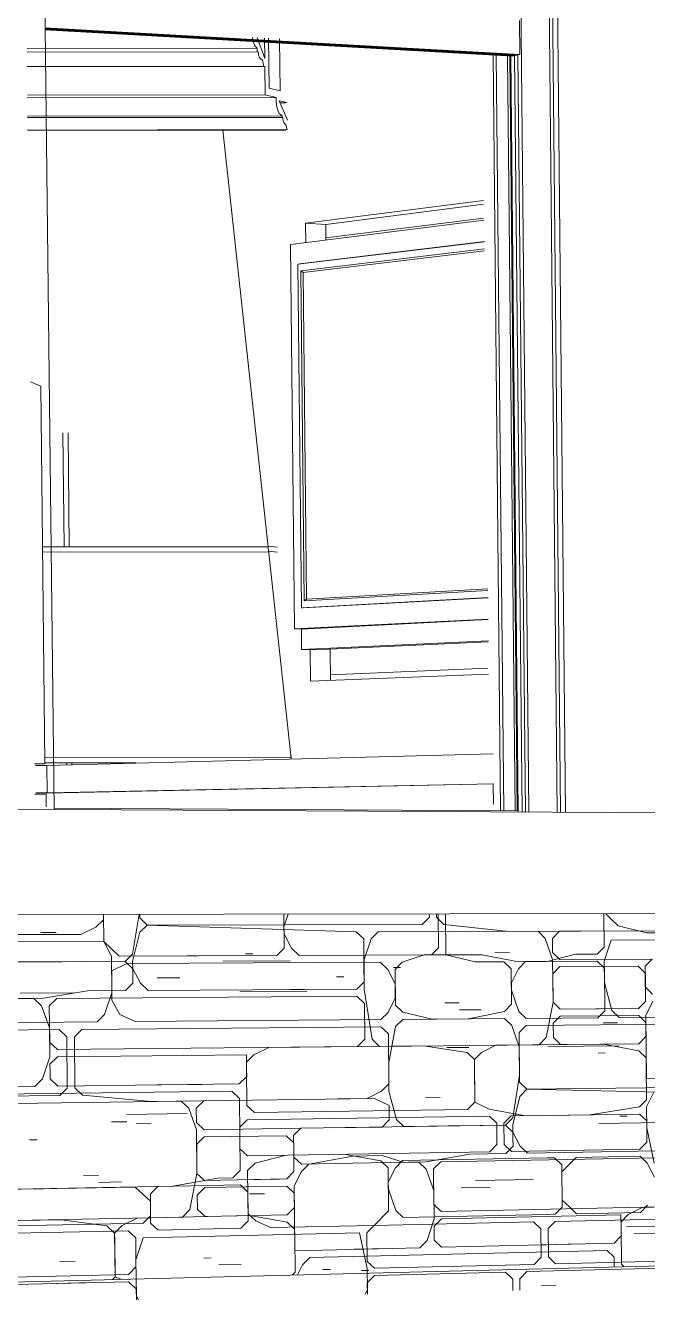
# Model space of a CAD drawing. Header units: inches. Extents: x 490.8 to 498.2, y -67.1 to -6.9.
# Drawn here: x 494.1849 to 494.2692, y -56.2379 to -56.0626 of the extents above; entities that cross this region are included whole.
import ezdxf

# ---------------------------------------------------------------- set-up
doc = ezdxf.new("R2010")
doc.units = ezdxf.units.IN
doc.header["$MEASUREMENT"] = 0
for name, color, linetype, lineweight in [('A-GLAZ', 151, 'Continuous', 13), ('A-PART', 2, 'Continuous', 9), ('A-WALL', 113, 'Continuous', 13), ('A-WALL-PATT', 111, 'Continuous', 13), ('I-FURN', 30, 'Continuous', 9), ('L-SITE-WALL', 31, 'Continuous', 13), ('Q-CASE', 31, 'Continuous', 9)]:
    doc.layers.add(name, color=color, linetype=linetype, lineweight=lineweight)

# ---------------------------------------------------------------- blocks, each defined once
blk = doc.blocks.new('FP_32-Back Patio1')
at = {"layer": 'A-WALL-PATT', "lineweight": 9}
for p, q in [((64.15597, -56.18318), (64.15601, -56.1869)), ((64.15597, -56.18318), (64.15598, -56.18393)), ((64.18046, -56.18315), (64.18051, -56.1878)), ((64.18105, -56.18315), (64.18048, -56.18487)), ((64.20147, -56.18773), (64.20143, -56.18312)), ((64.20242, -56.18312), (64.20247, -56.18869)), ((64.2239, -56.18309), (64.22395, -56.18765)), ((64.22414, -56.18309), (64.22488, -56.18381)), ((64.15496, -56.18492), (64.1529, -56.18592)), ((64.15496, -56.18492), (64.15598, -56.18393)), ((64.18048, -56.18487), (64.18049, -56.18585)), ((64.22488, -56.18381), (64.22585, -56.18477)), ((64.22971, -56.18571), (64.22585, -56.18477)), ((64.12351, -56.187), (64.15601, -56.1869)), ((64.1529, -56.18592), (64.1404, -56.18595)), ((64.15601, -56.1869), (64.1581, -56.18887)), ((64.15601, -56.1869), (64.15707, -56.18888)), ((64.18049, -56.18585), (64.18152, -56.1878)), ((64.2249, -56.18669), (64.22397, -56.18956)), ((64.2249, -56.18669), (64.2544, -56.18659)), ((64.23832, -56.18569), (64.22971, -56.18571)), ((64.18051, -56.1878), (64.17952, -56.18879)), ((64.18152, -56.1878), (64.18254, -56.18877)), ((64.20247, -56.18869), (64.19951, -56.1887)), ((64.2005, -56.1887), (64.20147, -56.18773)), ((64.20247, -56.18869), (64.2074, -56.18867)), ((64.20642, -56.18964), (64.20247, -56.18869)), ((64.2074, -56.18867), (64.2123, -56.18962)), ((64.21621, -56.1896), (64.22008, -56.18862)), ((64.22008, -56.18862), (64.22299, -56.18861)), ((64.22299, -56.18861), (64.22395, -56.18765)), ((64.15707, -56.18888), (64.15712, -56.19383)), ((64.15914, -56.18986), (64.15709, -56.19086)), ((64.1581, -56.18887), (64.17952, -56.18879)), ((64.15914, -56.18986), (64.19356, -56.1897)), ((64.17952, -56.18879), (64.16733, -56.18884)), ((64.18254, -56.18877), (64.2005, -56.1887)), ((64.19356, -56.1897), (64.19457, -56.19067)), ((64.19556, -56.19066), (64.19654, -56.18969)), ((64.19951, -56.1887), (64.19654, -56.18969)), ((64.19951, -56.1887), (64.2005, -56.1887)), ((64.21035, -56.18962), (64.20642, -56.18964)), ((64.21035, -56.18962), (64.21134, -56.19058)), ((64.2123, -56.18962), (64.21621, -56.1896)), ((64.21231, -56.19058), (64.21328, -56.18961)), ((64.223, -56.18957), (64.21328, -56.18961)), ((64.223, -56.18957), (64.22398, -56.19052)), ((64.22397, -56.18956), (64.22399, -56.19244)), ((64.15709, -56.19086), (64.15713, -56.19482)), ((64.16327, -56.19181), (64.16634, -56.1918)), ((64.18759, -56.19168), (64.18859, -56.19167)), ((64.19457, -56.19067), (64.19558, -56.19261)), ((64.19556, -56.19066), (64.19561, -56.19552)), ((64.21138, -56.1954), (64.21134, -56.19058)), ((64.21231, -56.19058), (64.21135, -56.19251)), ((64.22403, -56.19627), (64.22398, -56.19052)), ((64.14467, -56.19391), (64.15195, -56.19386)), ((64.15712, -56.19383), (64.15612, -56.1968)), ((64.17451, -56.19371), (64.1836, -56.19366)), ((64.19558, -56.19261), (64.1956, -56.19455)), ((64.21135, -56.19251), (64.21136, -56.19348)), ((64.21136, -56.19348), (64.21237, -56.19636)), ((64.22399, -56.19244), (64.225, -56.19626)), ((64.15713, -56.19482), (64.15819, -56.19679)), ((64.1956, -56.19455), (64.19463, -56.1965)), ((64.19561, -56.19552), (64.19661, -56.19648)), ((64.21041, -56.19638), (64.21138, -56.1954)), ((64.15612, -56.1968), (64.1551, -56.1978)), ((64.15819, -56.19679), (64.16026, -56.19776)), ((64.19463, -56.1965), (64.19364, -56.19748)), ((64.19564, -56.19843), (64.19662, -56.19745)), ((64.19661, -56.19648), (64.20058, -56.19742)), ((64.21042, -56.19734), (64.19662, -56.19745)), ((64.20058, -56.19742), (64.20552, -56.19738)), ((64.20552, -56.19738), (64.21041, -56.19638)), ((64.21042, -56.19734), (64.21141, -56.19829)), ((64.21237, -56.19636), (64.21336, -56.19731)), ((64.21336, -56.19731), (64.22307, -56.19723)), ((64.22307, -56.19723), (64.22403, -56.19627)), ((64.22597, -56.19721), (64.225, -56.19626)), ((64.22597, -56.19721), (64.25355, -56.19698)), ((64.1108, -56.19918), (64.14994, -56.19884)), ((64.1247, -56.19806), (64.1551, -56.1978)), ((64.14994, -56.19884), (64.15098, -56.19982)), ((64.15305, -56.19881), (64.15202, -56.19981)), ((64.15305, -56.19881), (64.19365, -56.19845)), ((64.16026, -56.19776), (64.19364, -56.19748)), ((64.19365, -56.19845), (64.19466, -56.19941)), ((64.19564, -56.19843), (64.1947, -56.2033)), ((64.21141, -56.19829), (64.21242, -56.20118)), ((64.2124, -56.19925), (64.21337, -56.19828)), ((64.21337, -56.19828), (64.24886, -56.19796)), ((64.15098, -56.19982), (64.15106, -56.20677)), ((64.15202, -56.19981), (64.1521, -56.20675)), ((64.19466, -56.19941), (64.19473, -56.20621)), ((64.21247, -56.20599), (64.2124, -56.19925)), ((64.2026, -56.20128), (64.20556, -56.20125)), ((64.21242, -56.20118), (64.21246, -56.20503)), ((64.21632, -56.20114), (64.22601, -56.20104)), ((64.22312, -56.20202), (64.22409, -56.20201)), ((64.1947, -56.2033), (64.19474, -56.20719)), ((64.19473, -56.20621), (64.19374, -56.2072)), ((64.21246, -56.20503), (64.21154, -56.21082)), ((64.21345, -56.20694), (64.21247, -56.20599)), ((64.11091, -56.20828), (64.15004, -56.20777)), ((64.15106, -56.20677), (64.15004, -56.20777)), ((64.1521, -56.20675), (64.15315, -56.20773)), ((64.15315, -56.20773), (64.16243, -56.2086)), ((64.19176, -56.2082), (64.19374, -56.2072)), ((64.19474, -56.20719), (64.19577, -56.21106)), ((64.21249, -56.20792), (64.21155, -56.21178)), ((64.21249, -56.20792), (64.21345, -56.20694)), ((64.21345, -56.20694), (64.24894, -56.20648)), ((64.24043, -56.20754), (64.21345, -56.20694)), ((64.16653, -56.20854), (64.1438, -56.20885)), ((64.16243, -56.2086), (64.17264, -56.20846)), ((64.16653, -56.20854), (64.16756, -56.20951)), ((64.16861, -56.21245), (64.16756, -56.20951)), ((64.16858, -56.2095), (64.16959, -56.2085)), ((64.1686, -56.21146), (64.16858, -56.2095)), ((64.16959, -56.2085), (64.19276, -56.20818)), ((64.18776, -56.20825), (64.19176, -56.2082)), ((64.19276, -56.20818), (64.19476, -56.20913)), ((64.19476, -56.20913), (64.19478, -56.21107)), ((64.1997, -56.20809), (64.20168, -56.20806)), ((64.1686, -56.21146), (64.16963, -56.21243)), ((64.19478, -56.21107), (64.19379, -56.21206)), ((64.19577, -56.21106), (64.19677, -56.21201)), ((64.21057, -56.2118), (64.21154, -56.21082)), ((64.22321, -56.2116), (64.23188, -56.21147)), ((64.2261, -56.2106), (64.22706, -56.21059)), ((64.16041, -56.21159), (64.16246, -56.21156)), ((64.16867, -56.21835), (64.16861, -56.21245)), ((64.16963, -56.21243), (64.18279, -56.21223)), ((64.18078, -56.21324), (64.16964, -56.21341)), ((64.18078, -56.21324), (64.1818, -56.2142)), ((64.18279, -56.21223), (64.18179, -56.21322)), ((64.18179, -56.21322), (64.18181, -56.21517)), ((64.21057, -56.2118), (64.18279, -56.21223)), ((64.19379, -56.21206), (64.1868, -56.21216)), ((64.1888, -56.21213), (64.1918, -56.21209)), ((64.19677, -56.21201), (64.21057, -56.2118)), ((64.20271, -56.21192), (64.20566, -56.21187)), ((64.21156, -56.21274), (64.21057, -56.2118)), ((64.21155, -56.21178), (64.21156, -56.21274)), ((64.21157, -56.21371), (64.21156, -56.21274)), ((64.21156, -56.21274), (64.21255, -56.21465)), ((64.14594, -56.21379), (64.14699, -56.21378)), ((64.16863, -56.21441), (64.16964, -56.21341)), ((64.16863, -56.21441), (64.16867, -56.21835)), ((64.18184, -56.2181), (64.1818, -56.2142)), ((64.18181, -56.21517), (64.1818, -56.2142)), ((64.21158, -56.21467), (64.21061, -56.21565)), ((64.21157, -56.21371), (64.21158, -56.21467)), ((64.21255, -56.21465), (64.21354, -56.2156)), ((64.18181, -56.21517), (64.18182, -56.21615)), ((64.18182, -56.21615), (64.18284, -56.21711)), ((64.18384, -56.21709), (64.18984, -56.21601)), ((64.18984, -56.21601), (64.19383, -56.21594)), ((64.19383, -56.21594), (64.19682, -56.21686)), ((64.2057, -56.21574), (64.19979, -56.21681)), ((64.20177, -56.21677), (64.24051, -56.21608)), ((64.21061, -56.21565), (64.2057, -56.21574)), ((64.21354, -56.2156), (64.2405, -56.21513)), ((64.16771, -56.22328), (64.16867, -56.21835)), ((64.16867, -56.21835), (64.1697, -56.21931)), ((64.18085, -56.2191), (64.18184, -56.2181)), ((64.18285, -56.21809), (64.18186, -56.22006)), ((64.18284, -56.21711), (64.18985, -56.21698)), ((64.18285, -56.21809), (64.18384, -56.21709)), ((64.19979, -56.21681), (64.18985, -56.21698)), ((64.19682, -56.21686), (64.1988, -56.21682)), ((64.1988, -56.21682), (64.1998, -56.21778)), ((64.1998, -56.21778), (64.20082, -56.22066)), ((64.20079, -56.21776), (64.20177, -56.21677)), ((64.20079, -56.21776), (64.20084, -56.2226)), ((64.15327, -56.21863), (64.15534, -56.21859)), ((64.15535, -56.21958), (64.15844, -56.21952)), ((64.1697, -56.21931), (64.18085, -56.2191)), ((64.16972, -56.22029), (64.18086, -56.22008)), ((64.17478, -56.21921), (64.17984, -56.21912)), ((64.18086, -56.22008), (64.18187, -56.22104)), ((64.18186, -56.22006), (64.18196, -56.22885)), ((64.16871, -56.2213), (64.16972, -56.22029)), ((64.16871, -56.2213), (64.16873, -56.22326)), ((64.17582, -56.22115), (64.17784, -56.22112)), ((64.1819, -56.22299), (64.18187, -56.22104)), ((64.20082, -56.22066), (64.20086, -56.22453)), ((64.16771, -56.22328), (64.1667, -56.22429)), ((64.16873, -56.22326), (64.16976, -56.22422)), ((64.1819, -56.22299), (64.1809, -56.22399)), ((64.20084, -56.2226), (64.20184, -56.22354)), ((64.20184, -56.22354), (64.24057, -56.22272)), ((64.22719, -56.22396), (64.22911, -56.22297)), ((64.22911, -56.22297), (64.24908, -56.22254)), ((64.12821, -56.2251), (64.15023, -56.22464)), ((64.14398, -56.22477), (64.1667, -56.22429)), ((64.15023, -56.22464), (64.15645, -56.22549)), ((64.15645, -56.22549), (64.15749, -56.22646)), ((64.15851, -56.22545), (64.15749, -56.22646)), ((64.15851, -56.22545), (64.16055, -56.22442)), ((64.16055, -56.22442), (64.17585, -56.22409)), ((64.16976, -56.22422), (64.1809, -56.22399)), ((64.17585, -56.22409), (64.18091, -56.22496)), ((64.18091, -56.22496), (64.18193, -56.22592)), ((64.20086, -56.22453), (64.1999, -56.22746)), ((64.20087, -56.2255), (64.20185, -56.22451)), ((64.20088, -56.22647), (64.20087, -56.2255)), ((64.20185, -56.22451), (64.22623, -56.22398)), ((64.22623, -56.22398), (64.22625, -56.22589)), ((64.22624, -56.22494), (64.22719, -56.22396)), ((64.22625, -56.22589), (64.22624, -56.22494)), ((64.15749, -56.22646), (64.15755, -56.23239)), ((64.15749, -56.22646), (64.1575, -56.22745)), ((64.18194, -56.2269), (64.18193, -56.22592)), ((64.18194, -56.2269), (64.18199, -56.23178)), ((64.20088, -56.22647), (64.20089, -56.22743)), ((64.22626, -56.22685), (64.2253, -56.22783)), ((64.22626, -56.22685), (64.22625, -56.22589)), ((64.22625, -56.22589), (64.22629, -56.23067)), ((64.15755, -56.23239), (64.1575, -56.22745)), ((64.18196, -56.22885), (64.19892, -56.22845)), ((64.22435, -56.22881), (64.18398, -56.22978)), ((64.18998, -56.22866), (64.19496, -56.22854)), ((64.19892, -56.22845), (64.1999, -56.22746)), ((64.20089, -56.22743), (64.20189, -56.22838)), ((64.20189, -56.22838), (64.2253, -56.22783)), ((64.21464, -56.22808), (64.22047, -56.22794)), ((64.22435, -56.22881), (64.22532, -56.22974)), ((64.18398, -56.22978), (64.18298, -56.23078)), ((64.22532, -56.22974), (64.22533, -56.23105)), ((64.22629, -56.23067), (64.22665, -56.23102)), ((64.15718, -56.23276), (64.15755, -56.23239)), ((64.15755, -56.23239), (64.15832, -56.23273)), ((64.18199, -56.23178), (64.18162, -56.23215)), ((64.18298, -56.23078), (64.18231, -56.23213)), ((64.191, -56.23155), (64.192, -56.23153))]:
    blk.add_line(p, q, dxfattribs=at)
blk = doc.blocks.new('FP_39-Back Patio1')
at = {"layer": 'A-PART'}
for p, q in [((64.1608, -56.18318), (64.15992, -56.1886)), ((64.16089, -56.18365), (64.16089, -56.18318)), ((64.20021, -56.18312), (64.20022, -56.18359)), ((64.2012, -56.18312), (64.20121, -56.18359)), ((64.16193, -56.18464), (64.16089, -56.18365)), ((64.16091, -56.18563), (64.16193, -56.18464)), ((64.16193, -56.18464), (64.19924, -56.18456)), ((64.1903, -56.18555), (64.16193, -56.18464)), ((64.20022, -56.18359), (64.19924, -56.18456)), ((64.20121, -56.18359), (64.2022, -56.18456)), ((64.2022, -56.18456), (64.21106, -56.1855)), ((64.14747, -56.18566), (64.14955, -56.18566)), ((64.16091, -56.18563), (64.15993, -56.18959)), ((64.1903, -56.18555), (64.19131, -56.18653)), ((64.19137, -56.19237), (64.19131, -56.18653)), ((64.1923, -56.18652), (64.19134, -56.18945)), ((64.1923, -56.18652), (64.19329, -56.18555)), ((64.21497, -56.18549), (64.19329, -56.18555)), ((64.21106, -56.1855), (64.2208, -56.18548)), ((64.21497, -56.18549), (64.21595, -56.18645)), ((64.21696, -56.18933), (64.21595, -56.18645)), ((64.21693, -56.18645), (64.21789, -56.18548)), ((64.21695, -56.18837), (64.21693, -56.18645)), ((64.21789, -56.18548), (64.24001, -56.18543)), ((64.1589, -56.18959), (64.15992, -56.1886)), ((64.17524, -56.18854), (64.17625, -56.18853)), ((64.20913, -56.1884), (64.21109, -56.18839)), ((64.21695, -56.18837), (64.21793, -56.18933)), ((64.1589, -56.18959), (64.12967, -56.18972)), ((64.14439, -56.18965), (64.1589, -56.18959)), ((64.15063, -56.18963), (64.15374, -56.18961)), ((64.15994, -56.19057), (64.1589, -56.18959)), ((64.15993, -56.18959), (64.15994, -56.19057)), ((64.1722, -56.18953), (64.18131, -56.18949)), ((64.19134, -56.18945), (64.19138, -56.19334)), ((64.19533, -56.1904), (64.19632, -56.1904)), ((64.21701, -56.1951), (64.21696, -56.18933)), ((64.21697, -56.19126), (64.21794, -56.19029)), ((64.21793, -56.18933), (64.23049, -56.18927)), ((64.22857, -56.19024), (64.21794, -56.19029)), ((64.22857, -56.19024), (64.22954, -56.19119)), ((64.23049, -56.18927), (64.22954, -56.19023)), ((64.22954, -56.19023), (64.22955, -56.19214)), ((64.15995, -56.19156), (64.15994, -56.19057)), ((64.15994, -56.19057), (64.16099, -56.19254)), ((64.15995, -56.19156), (64.15996, -56.19255)), ((64.21697, -56.19126), (64.21701, -56.1951)), ((64.22958, -56.19501), (64.22954, -56.19119)), ((64.22955, -56.19214), (64.22954, -56.19119)), ((64.22955, -56.19214), (64.22956, -56.1931)), ((64.15379, -56.19358), (64.14757, -56.19461)), ((64.15895, -56.19355), (64.15379, -56.19358)), ((64.15996, -56.19255), (64.15895, -56.19355)), ((64.16099, -56.19254), (64.16203, -56.19353)), ((64.16203, -56.19353), (64.19038, -56.19335)), ((64.18135, -56.1934), (64.18638, -56.19337)), ((64.19137, -56.19237), (64.19038, -56.19335)), ((64.19138, -56.19334), (64.19244, -56.20014)), ((64.22956, -56.1931), (64.23053, -56.19405)), ((64.14757, -56.19461), (64.13711, -56.19468)), ((64.14444, -56.19463), (64.14653, -56.19462)), ((64.14653, -56.19462), (64.14758, -56.19561)), ((64.14758, -56.19561), (64.14866, -56.19858)), ((64.14862, -56.1956), (64.14965, -56.1946)), ((64.14862, -56.1956), (64.14868, -56.20057)), ((64.14965, -56.1946), (64.19039, -56.19432)), ((64.19039, -56.19432), (64.1914, -56.19529)), ((64.19145, -56.20015), (64.1914, -56.19529)), ((64.20231, -56.19521), (64.20428, -56.19519)), ((64.21609, -56.19991), (64.21701, -56.1951)), ((64.21701, -56.1951), (64.21799, -56.19605)), ((64.22863, -56.19597), (64.22958, -56.19501)), ((64.23054, -56.195), (64.2296, -56.19692)), ((64.20429, -56.19616), (64.20725, -56.19614)), ((64.21704, -56.19798), (64.218, -56.19701)), ((64.21799, -56.19605), (64.22863, -56.19597)), ((64.218, -56.19701), (64.22864, -56.19693)), ((64.22284, -56.19602), (64.22767, -56.19598)), ((64.22864, -56.19693), (64.22961, -56.19787)), ((64.2296, -56.19692), (64.22968, -56.20551)), ((64.14866, -56.19858), (64.1487, -56.20255)), ((64.21704, -56.19798), (64.21706, -56.19991)), ((64.22383, -56.19792), (64.22576, -56.19791)), ((64.22963, -56.19978), (64.22961, -56.19787)), ((64.14868, -56.20057), (64.14973, -56.20155)), ((64.19145, -56.20015), (64.19046, -56.20114)), ((64.19244, -56.20014), (64.19345, -56.20111)), ((64.19345, -56.20111), (64.21512, -56.20089)), ((64.2073, -56.20193), (64.20926, -56.20095)), ((64.20926, -56.20095), (64.22385, -56.2008)), ((64.21609, -56.19991), (64.21512, -56.20089)), ((64.21706, -56.19991), (64.21804, -56.20086)), ((64.21804, -56.20086), (64.22867, -56.20075)), ((64.22385, -56.2008), (64.22868, -56.2017)), ((64.22963, -56.19978), (64.22867, -56.20075)), ((64.1487, -56.20255), (64.1477, -56.20554)), ((64.14871, -56.20355), (64.14974, -56.20254)), ((64.14973, -56.20155), (64.19046, -56.20114)), ((64.14974, -56.20254), (64.17538, -56.20227)), ((64.17538, -56.20227), (64.1754, -56.20423)), ((64.17539, -56.20325), (64.1764, -56.20226)), ((64.1764, -56.20226), (64.17841, -56.20126)), ((64.17841, -56.20126), (64.19941, -56.20105)), ((64.19941, -56.20105), (64.20534, -56.20195)), ((64.20534, -56.20195), (64.20633, -56.20291)), ((64.2073, -56.20193), (64.20633, -56.20291)), ((64.22868, -56.2017), (64.22965, -56.20265)), ((64.22966, -56.2036), (64.22965, -56.20265)), ((64.14872, -56.20454), (64.14871, -56.20355)), ((64.1754, -56.20423), (64.17539, -56.20325)), ((64.17542, -56.20521), (64.1754, -56.20423)), ((64.1754, -56.20423), (64.17546, -56.20913)), ((64.20633, -56.20291), (64.20639, -56.2087)), ((64.20633, -56.20291), (64.20634, -56.20387)), ((64.20639, -56.2087), (64.20634, -56.20387)), ((64.22966, -56.2036), (64.22971, -56.20838)), ((64.14667, -56.20655), (64.1477, -56.20554)), ((64.14872, -56.20454), (64.14874, -56.20553)), ((64.14874, -56.20553), (64.14979, -56.20651)), ((64.14979, -56.20651), (64.17441, -56.2062)), ((64.17542, -56.20521), (64.17441, -56.2062)), ((64.22968, -56.20551), (64.24588, -56.20531)), ((64.12881, -56.20677), (64.14667, -56.20655)), ((64.17341, -56.2072), (64.13094, -56.20775)), ((64.1632, -56.20634), (64.16933, -56.20627)), ((64.17341, -56.2072), (64.17443, -56.20817)), ((64.23066, -56.20741), (64.22972, -56.20933)), ((64.17443, -56.20817), (64.17454, -56.21797)), ((64.17546, -56.20913), (64.17648, -56.2101)), ((64.17648, -56.2101), (64.20542, -56.20968)), ((64.20542, -56.20968), (64.20639, -56.2087)), ((64.20639, -56.2087), (64.20836, -56.20964)), ((64.20836, -56.20964), (64.21327, -56.21053)), ((64.22201, -56.2104), (64.22876, -56.20934)), ((64.22971, -56.20838), (64.22876, -56.20934)), ((64.22972, -56.20933), (64.22974, -56.21219)), ((64.15708, -56.21137), (64.15914, -56.21134)), ((64.15913, -56.21035), (64.16733, -56.21023)), ((64.17548, -56.21109), (64.17448, -56.21209)), ((64.17548, -56.21109), (64.20837, -56.2106)), ((64.20837, -56.2106), (64.20936, -56.21155)), ((64.21034, -56.21154), (64.21131, -56.21056)), ((64.21131, -56.21056), (64.21619, -56.21049)), ((64.21327, -56.21053), (64.22201, -56.2104)), ((64.22877, -56.2103), (64.21619, -56.21049)), ((64.22877, -56.2103), (64.22973, -56.21124)), ((64.22976, -56.2141), (64.22973, -56.21124)), ((64.17448, -56.21209), (64.17451, -56.21503)), ((64.20936, -56.21155), (64.20939, -56.21445)), ((64.21034, -56.21154), (64.21037, -56.21443)), ((64.22974, -56.21219), (64.23075, -56.21695)), ((64.20842, -56.21543), (64.20939, -56.21445)), ((64.21037, -56.21443), (64.21136, -56.21538)), ((64.22976, -56.2141), (64.22881, -56.21507)), ((64.17451, -56.21503), (64.17553, -56.21599)), ((64.20842, -56.21543), (64.17553, -56.21599)), ((64.17655, -56.21696), (64.18058, -56.21591)), ((64.18861, -56.21577), (64.19361, -56.21665)), ((64.19361, -56.21665), (64.19462, -56.21761)), ((64.19561, -56.21759), (64.19659, -56.2166)), ((64.19659, -56.2166), (64.21625, -56.21625)), ((64.21136, -56.21538), (64.21624, -56.21529)), ((64.21624, -56.21529), (64.22881, -56.21507)), ((64.21722, -56.21623), (64.21625, -56.21625)), ((64.21722, -56.21623), (64.2182, -56.21718)), ((64.21821, -56.21814), (64.22013, -56.21618)), ((64.22882, -56.21603), (64.22013, -56.21618)), ((64.22882, -56.21603), (64.22979, -56.21697)), ((64.17354, -56.21897), (64.17454, -56.21797)), ((64.17555, -56.21795), (64.17655, -56.21696)), ((64.17555, -56.21795), (64.17563, -56.22481)), ((64.19468, -56.22343), (64.19462, -56.21761)), ((64.19561, -56.21759), (64.19464, -56.21955)), ((64.2182, -56.21718), (64.21826, -56.22293)), ((64.21825, -56.22197), (64.21821, -56.21814)), ((64.23077, -56.21886), (64.22979, -56.21697)), ((64.13109, -56.22076), (64.16027, -56.22021)), ((64.14056, -56.22058), (64.1654, -56.22011)), ((64.16027, -56.22021), (64.16235, -56.22214)), ((64.16027, -56.22021), (64.16131, -56.22117)), ((64.16234, -56.22115), (64.16335, -56.22015)), ((64.16335, -56.22015), (64.17456, -56.21993)), ((64.1654, -56.22011), (64.1715, -56.21901)), ((64.1715, -56.21901), (64.17354, -56.21897)), ((64.17456, -56.21993), (64.17558, -56.22089)), ((64.19464, -56.21955), (64.19465, -56.22052)), ((64.20454, -56.22032), (64.20847, -56.22025)), ((64.2065, -56.21932), (64.21433, -56.21917)), ((64.14056, -56.22058), (64.14787, -56.22044)), ((64.16238, -56.2251), (64.16234, -56.22115)), ((64.17558, -56.22089), (64.17562, -56.22383)), ((64.19465, -56.22052), (64.19567, -56.22341)), ((64.21923, -56.22291), (64.21825, -56.22197)), ((64.19468, -56.22343), (64.19271, -56.22542)), ((64.19567, -56.22341), (64.19667, -56.22436)), ((64.21826, -56.22293), (64.21729, -56.22391)), ((64.21923, -56.22291), (64.22021, -56.22385)), ((64.22021, -56.22385), (64.22889, -56.22367)), ((64.22984, -56.22269), (64.22889, -56.22367)), ((64.13115, -56.22577), (64.16135, -56.22512)), ((64.16135, -56.22512), (64.16237, -56.22411)), ((64.16238, -56.2251), (64.16342, -56.22606)), ((64.17563, -56.22481), (64.17462, -56.22581)), ((64.17562, -56.22383), (64.17664, -56.22479)), ((64.17664, -56.22479), (64.17867, -56.22572)), ((64.17867, -56.22572), (64.19271, -56.22542)), ((64.19172, -56.22641), (64.19271, -56.22542)), ((64.19271, -56.22542), (64.21438, -56.22494)), ((64.19667, -56.22436), (64.21632, -56.22394)), ((64.21537, -56.22588), (64.21438, -56.22494)), ((64.21729, -56.22391), (64.21632, -56.22394)), ((64.2173, -56.22487), (64.21634, -56.22586)), ((64.2173, -56.22487), (64.25732, -56.22399)), ((64.22699, -56.22562), (64.23943, -56.22534)), ((64.1152, -56.22712), (64.15931, -56.22615)), ((64.15931, -56.22615), (64.16035, -56.22711)), ((64.16035, -56.22711), (64.16039, -56.23106)), ((64.16138, -56.22709), (64.16038, -56.23007)), ((64.16138, -56.22709), (64.19072, -56.22643)), ((64.16342, -56.22606), (64.17462, -56.22581)), ((64.19072, -56.22643), (64.19177, -56.23127)), ((64.19172, -56.22641), (64.19176, -56.2303)), ((64.2154, -56.22972), (64.21537, -56.22588)), ((64.21634, -56.22586), (64.21638, -56.2297)), ((64.22796, -56.22655), (64.23084, -56.22648)), ((64.15006, -56.23032), (64.15213, -56.23027)), ((64.16038, -56.23007), (64.16044, -56.23501)), ((64.16959, -56.22985), (64.1706, -56.22983)), ((64.17163, -56.23079), (64.17468, -56.23071)), ((64.19176, -56.2303), (64.19277, -56.23124)), ((64.19277, -56.23124), (64.21444, -56.23071)), ((64.21444, -56.23071), (64.2154, -56.22972)), ((64.21638, -56.2297), (64.21736, -56.23063)), ((64.25737, -56.22964), (64.21736, -56.23063)), ((64.15938, -56.23207), (64.11527, -56.23317)), ((64.16039, -56.23106), (64.15938, -56.23207)), ((64.18577, -56.23142), (64.18678, -56.23139)), ((64.19177, -56.23127), (64.1918, -56.23418)), ((64.19179, -56.23321), (64.19278, -56.23221)), ((64.21054, -56.23176), (64.19278, -56.23221)), ((64.21153, -56.2327), (64.21054, -56.23176)), ((64.21251, -56.23268), (64.21347, -56.23169)), ((64.21347, -56.23169), (64.24138, -56.23098)), ((64.14385, -56.23345), (64.15939, -56.23306)), ((64.14801, -56.23335), (64.15423, -56.23319)), ((64.15939, -56.23306), (64.16042, -56.23402)), ((64.16042, -56.23402), (64.16044, -56.23554)), ((64.1918, -56.23418), (64.19152, -56.23475)), ((64.19179, -56.23321), (64.19181, -56.23474)), ((64.21155, -56.23424), (64.21153, -56.2327)), ((64.21251, -56.23268), (64.21252, -56.23422)), ((64.21544, -56.23356), (64.21739, -56.23351)), ((64.16044, -56.23501), (64.16072, -56.23553))]:
    blk.add_line(p, q, dxfattribs=at)
blk = doc.blocks.new('FP_59-Back Patio1')
at = {"layer": 'A-WALL-PATT', "lineweight": 9}
for p, q in [((64.09435, -56.0288), (64.0942, -56.01683)), ((64.09504, -56.02885), (64.09489, -56.01683)), ((64.08367, -56.0325), (64.0689, -56.03253)), ((64.08366, -56.03181), (64.06894, -56.03183)), ((64.09231, -56.03179), (64.08738, -56.0318)), ((64.10195, -56.03247), (64.08739, -56.0325)), ((64.16725, -56.03166), (64.14513, -56.0317)), ((64.16733, -56.03235), (64.14514, -56.03239)), ((64.14583, -56.0325), (64.14583, -56.03239)), ((64.14652, -56.03255), (64.14652, -56.03239)), ((64.1461, -56.05612), (64.14587, -56.03556)), ((64.14679, -56.05612), (64.14656, -56.03561)), ((64.15065, -56.13331), (64.15047, -56.11783)), ((64.15134, -56.13331), (64.15116, -56.11783)), ((64.09078, -56.13404), (64.06248, -56.13405)), ((64.09078, -56.13335), (64.06252, -56.13336)), ((64.17834, -56.1333), (64.1477, -56.13331)), ((64.17841, -56.13399), (64.1477, -56.13401)), ((64.09114, -56.16194), (64.06072, -56.16195)), ((64.18146, -56.16192), (64.14802, -56.16193)), ((64.09115, -56.16263), (64.06067, -56.16264)), ((64.16037, -56.16262), (64.14803, -56.16262)), ((64.15098, -56.16288), (64.15098, -56.16262)), ((64.15167, -56.16286), (64.15167, -56.16262))]:
    blk.add_line(p, q, dxfattribs=at)
blk = doc.blocks.new('FP_60-Back Patio1')
at = {"layer": 'A-WALL-PATT', "lineweight": 9}
for p, q in [((64.17031, -56.03299), (64.16864, -56.01769)), ((64.17059, -56.03307), (64.16892, -56.01779)), ((64.17565, -56.03459), (64.1673, -56.03208)), ((64.17283, -56.03441), (64.16737, -56.03277)), ((64.18904, -56.03927), (64.18566, -56.03826)), ((64.18895, -56.03861), (64.18839, -56.03844)), ((64.17954, -56.13334), (64.17833, -56.13322)), ((64.17959, -56.13402), (64.17841, -56.13391)), ((64.18152, -56.16171), (64.18144, -56.16171))]:
    blk.add_line(p, q, dxfattribs=at)
blk = doc.blocks.new('FP_64-Back Patio1')
at = {"layer": 'A-WALL-PATT', "lineweight": 9}
for p, q in [((64.18617, -56.09137), (64.20757, -56.08869)), ((64.18679, -56.15067), (64.20818, -56.14977))]:
    blk.add_line(p, q, dxfattribs=at)

msp = doc.modelspace()

# ---------------------------------------------------------------- linework, layer by layer
at = {"layer": 'A-GLAZ', "lineweight": 9}
for p, q in [((494.18869, -56.16894), (494.18689, -56.01034)), ((494.25657, -56.01097), (494.25811, -56.16932)), ((494.25699, -56.16931), (494.25545, -56.01218)), ((494.25589, -56.01169), (494.25743, -56.16931)), ((494.25162, -56.01559), (494.25314, -56.16929)), ((494.24931, -56.16912), (494.24829, -56.06651)), ((494.24975, -56.16912), (494.24873, -56.06653)), ((494.24873, -56.06653), (494.24975, -56.16912)), ((494.25129, -56.16914), (494.25027, -56.06664)), ((494.25156, -56.16914), (494.25055, -56.06666)), ((494.2517, -56.16928), (494.25069, -56.06668)), ((494.2512, -56.06663), (494.25222, -56.16928)), ((494.25267, -56.16928), (494.25165, -56.06652)), ((494.25267, -56.16928), (494.25165, -56.06652)), ((494.25165, -56.06652), (494.25267, -56.16928)), ((494.18864, -56.1688), (494.2517, -56.16914))]:
    msp.add_line(p, q, dxfattribs=at)
at = {"layer": 'A-GLAZ'}
for p, q in [((494.25192, -56.06646), (494.25187, -56.06187)), ((494.25094, -56.06669), (494.18745, -56.06314)), ((494.25129, -56.06661), (494.18746, -56.06303)), ((494.18746, -56.06306), (494.2512, -56.06663)), ((494.25165, -56.06652), (494.18747, -56.06292)), ((494.18747, -56.06295), (494.25156, -56.06654)), ((494.18748, -56.06284), (494.25192, -56.06646)), ((494.2512, -56.06663), (494.25094, -56.06669)), ((494.25156, -56.06654), (494.25129, -56.06661)), ((494.25192, -56.06646), (494.25165, -56.06652))]:
    msp.add_line(p, q, dxfattribs=at)
at = {"layer": 'A-PART'}
for p, q in [((493.99328, -56.16788), (494.37501, -56.16996)), ((494.3751, -56.18294), (493.99328, -56.18346))]:
    msp.add_line(p, q, dxfattribs=at)
at = {"layer": 'A-WALL'}
for p, q in [((494.22089, -56.16204), (494.21159, -56.07674)), ((494.22284, -56.08938), (494.24701, -56.08628)), ((494.24697, -56.08679), (494.22557, -56.08953)), ((494.22287, -56.09196), (494.22284, -56.08938)), ((494.22284, -56.08938), (494.22557, -56.08953)), ((494.22557, -56.08953), (494.22559, -56.0916)), ((494.18547, -56.11089), (494.18687, -56.1115)), ((494.18687, -56.1115), (494.18745, -56.16278)), ((494.2235, -56.15155), (494.22345, -56.14728)), ((494.22617, -56.14719), (494.22622, -56.15144)), ((494.24765, -56.15057), (494.2235, -56.15155)), ((494.18745, -56.16278), (494.18605, -56.16278)), ((494.24831, -56.16549), (494.18761, -56.16672)), ((494.24834, -56.16823), (494.24831, -56.16549)), ((494.18761, -56.16672), (494.18763, -56.16858))]:
    msp.add_line(p, q, dxfattribs=at)
at = {"layer": 'I-FURN'}
for p, q in [((494.22079, -56.09225), (494.2471, -56.08896)), ((494.22134, -56.14445), (494.22079, -56.09225)), ((494.22177, -56.09495), (494.24713, -56.09189)), ((494.222, -56.0949), (494.24713, -56.09187)), ((494.24714, -56.09286), (494.22217, -56.09584)), ((494.2225, -56.09607), (494.24714, -56.09314)), ((494.22226, -56.14158), (494.22177, -56.09495)), ((494.2221, -56.09491), (494.222, -56.0949)), ((494.22217, -56.09584), (494.2225, -56.09607)), ((494.22217, -56.09584), (494.22265, -56.14063)), ((494.22297, -56.1404), (494.2225, -56.09607)), ((494.2476, -56.13923), (494.22265, -56.14063)), ((494.2476, -56.13901), (494.22297, -56.1404)), ((494.22226, -56.14158), (494.24761, -56.1402)), ((494.24761, -56.14021), (494.22249, -56.14159)), ((494.22249, -56.14159), (494.24761, -56.14021)), ((494.22265, -56.14063), (494.22297, -56.1404)), ((494.22134, -56.14445), (494.24764, -56.14311)), ((494.22249, -56.14159), (494.22226, -56.14158)), ((494.22226, -56.14447), (494.22134, -56.14445)), ((494.24762, -56.14318), (494.22226, -56.14447)), ((494.22228, -56.14726), (494.22226, -56.14447)), ((494.24765, -56.14607), (494.22228, -56.14726)), ((494.22411, -56.14729), (494.24762, -56.1462)), ((494.22228, -56.14726), (494.22411, -56.14729))]:
    msp.add_line(p, q, dxfattribs=at)
at = {"layer": 'L-SITE-WALL'}
for p, q in [((493.99328, -56.16788), (494.37501, -56.16996)), ((494.3751, -56.18294), (493.99328, -56.18346)), ((493.99324, -56.23788), (494.3759, -56.22825))]:
    msp.add_line(p, q, dxfattribs=at)
at = {"layer": 'Q-CASE'}
for p, q in [((494.2173, -56.06699), (494.21626, -56.06418)), ((494.21727, -56.06424), (494.2173, -56.06699)), ((494.21628, -56.06562), (494.18502, -56.06566)), ((494.21628, -56.06562), (494.21628, -56.06609)), ((494.2179, -56.07104), (494.21782, -56.06426)), ((494.2193, -56.06434), (494.21938, -56.07138)), ((494.21628, -56.06609), (494.18502, -56.06613)), ((494.21642, -56.06612), (494.18502, -56.06616)), ((494.21628, -56.06609), (494.21642, -56.06612)), ((494.21712, -56.06804), (494.18503, -56.06808)), ((494.21731, -56.06808), (494.18503, -56.06812)), ((494.21712, -56.06804), (494.21731, -56.06808)), ((494.21731, -56.06808), (494.21735, -56.07196)), ((494.21938, -56.07138), (494.2179, -56.07104)), ((494.21886, -56.0723), (494.18504, -56.07235)), ((494.21735, -56.07196), (494.18507, -56.07201)), ((494.21735, -56.07196), (494.21886, -56.0723)), ((494.22038, -56.0754), (494.21927, -56.07274)), ((494.21927, -56.07274), (494.22035, -56.07299)), ((494.22013, -56.07302), (494.21937, -56.07302)), ((494.21965, -56.07478), (494.18506, -56.07483)), ((494.21965, -56.075), (494.18506, -56.07504)), ((494.21974, -56.07502), (494.18506, -56.07506)), ((494.21965, -56.07478), (494.21965, -56.075)), ((494.21965, -56.075), (494.21974, -56.07502)), ((494.18506, -56.07677), (494.22016, -56.07673)), ((494.22029, -56.07667), (494.18507, -56.07672)), ((494.22029, -56.07667), (494.22039, -56.07669)), ((494.18771, -56.16297), (494.2483, -56.1614)), ((494.18617, -56.16297), (494.18771, -56.16297)), ((494.18771, -56.16297), (494.18775, -56.16671)), ((494.24834, -56.16548), (494.18775, -56.16671)), ((494.18609, -56.16688), (494.1875, -56.16688)), ((494.18775, -56.16671), (494.18621, -56.16671))]:
    msp.add_line(p, q, dxfattribs=at)
for points in [[(494.21564, -56.06415, 0), (494.21565, -56.06425, 0), (494.21568, -56.06443, 0), (494.21571, -56.0646, 0), (494.21575, -56.06476, 0), (494.2158, -56.06491, 0), (494.21585, -56.06506, 0), (494.21591, -56.06519, 0), (494.21599, -56.06532, 0), (494.21607, -56.06543, 0), (494.21617, -56.06553, 0), (494.21628, -56.06562, 0)], [(494.21642, -56.06612, 0), (494.21643, -56.06628, 0), (494.21644, -56.06643, 0), (494.21646, -56.06655, 0), (494.21649, -56.06666, 0), (494.21652, -56.06675, 0), (494.21655, -56.06683, 0), (494.21658, -56.06689, 0), (494.21661, -56.06695, 0), (494.21665, -56.06699, 0), (494.21669, -56.06703, 0), (494.21673, -56.06706, 0), (494.21677, -56.06709, 0), (494.21681, -56.06711, 0), (494.21684, -56.06714, 0), (494.21688, -56.06716, 0), (494.21692, -56.0672, 0), (494.21695, -56.06724, 0), (494.21698, -56.0673, 0), (494.21701, -56.06737, 0), (494.21704, -56.06745, 0), (494.21707, -56.06756, 0), (494.21709, -56.06769, 0), (494.21711, -56.06785, 0), (494.21712, -56.06804, 0)], [(494.21886, -56.0723, 0), (494.21885, -56.07279, 0), (494.2189, -56.07328, 0), (494.21898, -56.07374, 0), (494.21911, -56.07414, 0), (494.21927, -56.07446, 0), (494.21946, -56.07468, 0), (494.21965, -56.07478, 0)], [(494.21974, -56.07502, 0), (494.21975, -56.07516, 0), (494.21976, -56.07528, 0), (494.21978, -56.07539, 0), (494.2198, -56.07548, 0), (494.21983, -56.07556, 0), (494.21985, -56.07563, 0), (494.21988, -56.07569, 0), (494.21991, -56.07574, 0), (494.21994, -56.07579, 0), (494.21998, -56.07583, 0), (494.22001, -56.07586, 0), (494.22004, -56.0759, 0), (494.22007, -56.07593, 0), (494.2201, -56.07597, 0), (494.22013, -56.07601, 0), (494.22016, -56.07606, 0), (494.22019, -56.07612, 0), (494.22021, -56.07619, 0), (494.22024, -56.07628, 0), (494.22026, -56.07639, 0), (494.22027, -56.07652, 0), (494.22029, -56.07667, 0)]]:
    msp.add_polyline3d(points, dxfattribs=at)

# ---------------------------------------------------------------- block references
at = {"layer": 'A-PART'}
msp.add_blockref('FP_39-Back Patio1', (430.03942, 0), dxfattribs=at)
at = {"layer": 'A-WALL', "lineweight": 9}
for name in ['FP_59-Back Patio1', 'FP_60-Back Patio1', 'FP_64-Back Patio1']:
    msp.add_blockref(name, (430.03942, 0), dxfattribs=at)
at = {"layer": 'L-SITE-WALL', "lineweight": 9}
msp.add_blockref('FP_32-Back Patio1', (430.03942, 0), dxfattribs=at)

doc.saveas('drawing.dxf')
